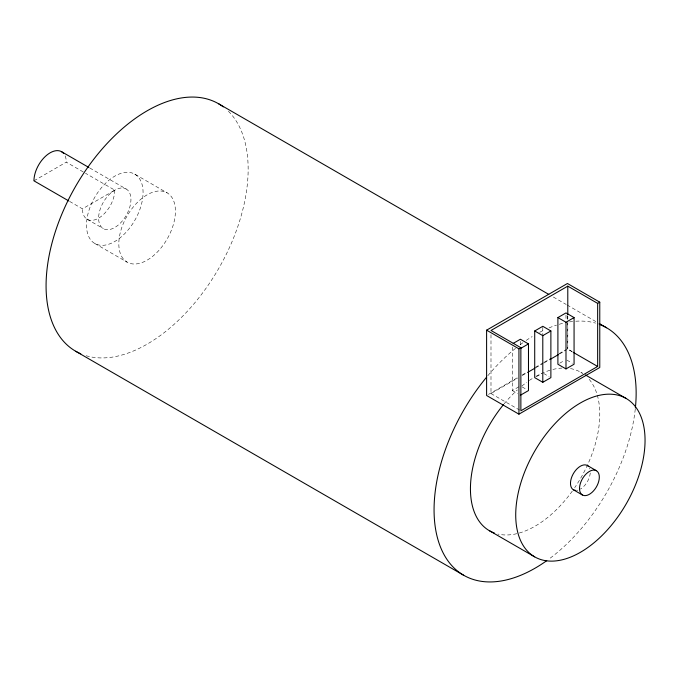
<?xml version="1.0" encoding="UTF-8"?>
<svg xmlns="http://www.w3.org/2000/svg" width="679" height="679" viewBox="0 0 679 679"><rect width="100%" height="100%" fill="white"/><g stroke="black" fill="none" stroke-linecap="round" stroke-linejoin="round"><path stroke-width="0.51" stroke-dasharray="3.4 2.55" d="M33.95 180.826L66.279 162.162L84.586 172.729M69.64 201.434L82.448 208.835L114.785 190.162L85.503 173.255M488.447 394.44L517.839 377.473M522.431 374.816L527.023 372.168M535.29 367.39L543.556 362.62M544.473 362.094L549.982 358.911M559.173 353.606L567.44 348.836L571.93 351.425M490.993 334.679L490.993 393.548L517.508 378.237M522.075 375.597L526.649 372.958M535.79 367.687L543.098 363.46M544.015 362.934L550.414 359.242M559.555 353.963L565.955 350.262M512.314 347.088L512.314 390.569L519.494 386.419M536.512 376.599L541.901 373.492M559.7 363.214L564.19 360.617M553.351 297.037L566.193 304.455M567.109 304.981L596.459 321.931M572.312 351.824L567.788 349.21L567.788 320.827M566.889 360.099L572.278 363.214M580.834 372.304L582.641 373.348M543.692 373.492L549.082 376.599M522.193 386.937L526.683 389.534M512.314 390.569L517.704 393.684M134.79 174.18A40.01 23.103 -60 0 1 122.101 236.156A40.01 23.103 -60 0 1 87.455 216.151A40.01 23.103 -60 0 1 134.79 174.18L167.119 192.844A40.01 23.103 -60 0 1 154.439 254.829A40.01 23.103 -60 0 1 119.784 234.824A40.01 23.103 -60 0 1 167.119 192.844M490.993 393.548L519.961 410.269M89.781 168.002L126.209 189.034A22.865 13.198 -60 0 1 118.969 224.443A22.865 13.198 -60 0 1 99.168 213.011A22.865 13.198 -60 0 1 126.209 189.034M87.184 219.3L103.352 228.628M94.78 243.481L127.109 262.145M567.788 315.574L567.788 319.775M567.44 316.007L567.44 320.199M567.44 323.323L567.44 348.836M565.989 315.031L565.989 320.335M542.793 327.363L542.793 334.789M520.394 341.359L520.394 345.603M635.264 409.064A142.887 82.499 -60 0 1 548.428 559.462M487.785 375.742A142.887 82.499 -60 0 1 515.539 348.335M520.139 344.762A142.887 82.499 -60 0 1 523.178 342.53M526.2 340.425A142.887 82.499 -60 0 1 532.166 336.58M539.678 332.311A142.887 82.499 -60 0 1 544.991 329.68M549.031 327.906A142.887 82.499 -60 0 1 556.508 325.122M559.241 324.273A142.887 82.499 -60 0 1 563.341 323.179M569.545 321.931A142.887 82.499 -60 0 1 572.686 321.507M575.792 321.218A142.887 82.499 -60 0 1 595.593 323.128M65.15 155.949A22.865 13.198 -60 0 1 66.279 162.162M114.785 190.162A22.865 13.198 -60 0 1 98.616 218.163A22.865 13.198 -60 0 1 82.448 208.835M570.487 368.578A91.453 52.801 -60 0 1 582.378 373.263M589.228 379.391A91.453 52.801 -60 0 1 574.706 487.666M572.321 491.07A91.453 52.801 -60 0 1 497.885 534.05M504.115 403.861A91.453 52.801 -60 0 1 517.313 389.992M521.82 386.096A91.453 52.801 -60 0 1 526.734 382.294M529.297 380.486A91.453 52.801 -60 0 1 532.616 378.33M535.935 376.361A91.453 52.801 -60 0 1 549.905 370.267M552.901 369.444A91.453 52.801 -60 0 1 561.889 368.077M228.382 111.254A142.887 82.499 -60 0 1 218.146 269.453A142.887 82.499 -60 0 1 86.157 355.737M589.593 468.12A14.004 8.089 -60 0 1 589.907 469.002M590.246 472.974A14.004 8.089 -60 0 1 580.384 489.084M577.659 490.213A14.004 8.089 -60 0 1 576.743 490.382"/><path stroke-width="1.02" d="M486.605 330.164L567.44 283.499L599.769 302.163L599.769 367.5L518.934 414.165L486.605 395.501L486.605 330.164L518.934 348.828L520.869 347.716L520.869 410.795L597.656 366.456L597.656 303.386L567.788 286.139L490.993 330.469L520.869 347.716M513.214 343.387L520.394 339.237L528.483 343.905L528.483 390.569L520.394 395.237M534.712 330.97L542.793 326.302L550.881 330.97L550.881 377.634L542.793 382.302L534.712 377.634L534.712 330.97L542.793 335.638L550.881 330.97M557.9 317.577L565.989 312.917L574.069 317.577L574.069 364.25L565.989 368.918L557.9 364.25L557.9 317.577L565.989 322.245L574.069 317.577M597.656 303.386L599.769 302.163M520.394 348.565L528.483 343.905M527.558 372.432L534.874 368.213M550.414 359.242L558.639 354.489M218.562 103.751L548.768 294.389M599.209 323.518L606.551 327.753M573.212 352.35L597.656 366.456M585.357 374.918L626.106 398.446A91.453 52.801 -60 0 1 597.121 540.111A91.453 52.801 -60 0 1 517.924 494.38A91.453 52.801 -60 0 1 626.106 398.446M61.551 151.697L88.873 167.475M587.386 465.514L596.417 470.725A14.004 8.089 -60 0 1 591.978 492.419A14.004 8.089 -60 0 1 579.849 485.417A14.004 8.089 -60 0 1 596.417 470.725M573.382 489.771L582.412 494.983M68.723 200.908L33.95 180.826A22.865 13.198 -60 0 1 45.501 156.272A22.865 13.198 -60 0 1 63.648 153.471M489.381 530.698L534.662 556.839M75.666 351.247L463.655 575.249M567.788 286.139L567.788 314.521M565.989 322.245L565.989 368.918M542.793 335.638L542.793 382.302M518.934 348.828L518.934 414.165M599.26 324.333A142.887 82.499 -60 0 1 635.374 408.02M546.731 560.684A142.887 82.499 -60 0 1 438.821 542.462A142.887 82.499 -60 0 1 486.605 377.151M494.346 533.007A91.453 52.801 -60 0 1 503.47 404.642M80.767 353.793A142.887 82.499 -60 0 1 75.666 186.25A142.887 82.499 -60 0 1 223.315 106.892M575.834 490.425A14.004 8.089 -60 0 1 573.034 474.222A14.004 8.089 -60 0 1 588.676 466.6"/></g></svg>
